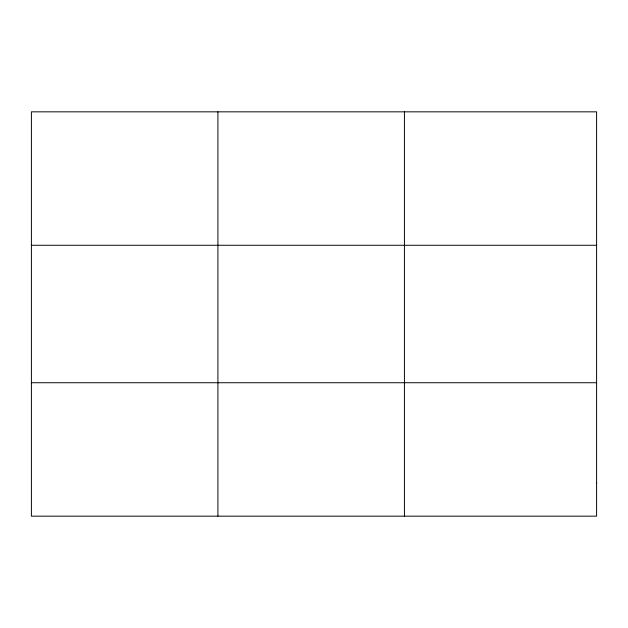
<?xml version="1.0" encoding="UTF-8"?>
<svg xmlns="http://www.w3.org/2000/svg" width="628" height="628" viewBox="0 0 628 628"><rect width="100%" height="100%" fill="white"/><g stroke="black" fill="none" stroke-linecap="round" stroke-linejoin="round"><path stroke-width="0.94" d="M217.916 516.161L217.916 111.839M404.432 516.161L404.432 111.839M31.4 245.265L596.6 245.265M31.4 382.735L596.6 382.735M596.6 482.806L596.6 516.161L31.4 516.161L31.4 111.839L596.6 111.839L596.6 482.806"/></g></svg>
